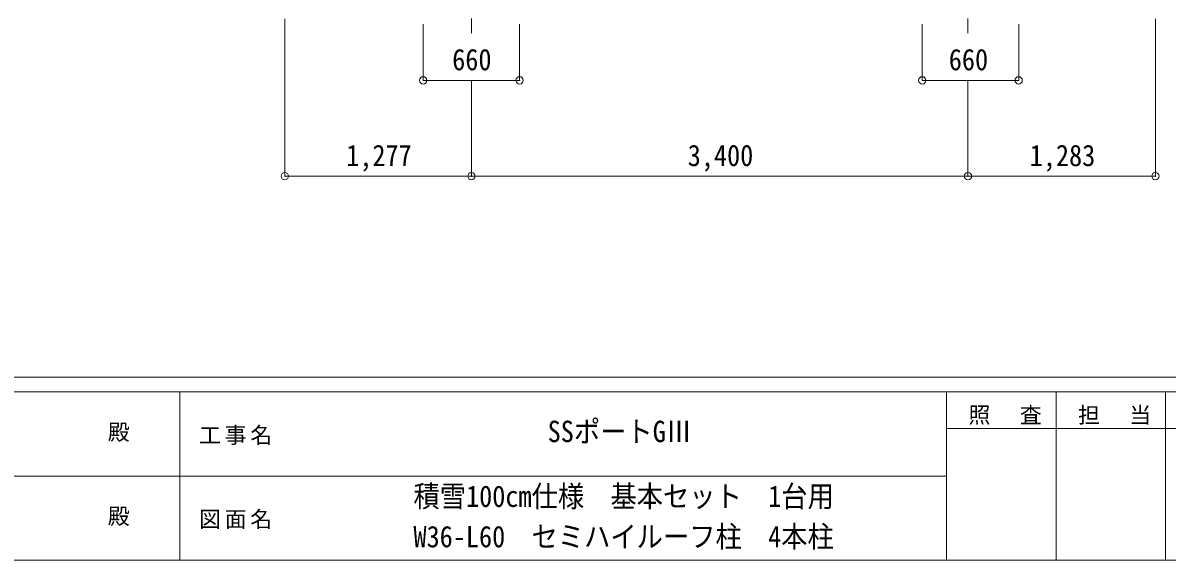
# Model space of a CAD drawing. Units: millimetres at full size, sheet at 1:50. Extents: x -14053 to 14053, y -9700 to 9700.
# Drawn here: x -1822 to 6012, y -9700 to -6026 of the extents above; entities that cross this region are included whole.
import ezdxf
from ezdxf.enums import TextEntityAlignment as Align

# ---------------------------------------------------------------- set-up
doc = ezdxf.new("R2010")
doc.units = ezdxf.units.MM
doc.header["$LTSCALE"] = 50
doc.header["$PDMODE"] = 32
doc.header["$PDSIZE"] = 50
doc.linetypes.add('CHAIN1', pattern=[8, 5, -1, 1, -1])
for name, color, linetype, lineweight in [('0-4_OTH_LINE', 7, 'CHAIN1', 9), ('0-6_PARTS1', 6, 'Continuous', 9), ('0-F', 6, 'Continuous', 9), ('F-0', 7, 'Continuous', 9)]:
    doc.layers.add(name, color=color, linetype=linetype, lineweight=lineweight)
doc.styles.add('ＭＳ ゴシック', font='')
doc.styles.get('ＭＳ ゴシック').set_extended_font_data('MS Gothic')

msp = doc.modelspace()

# ---------------------------------------------------------------- linework, layer by layer
at = {"layer": '0-4_OTH_LINE'}
for p, q in [((1248.55, -5596.95), (1248.55, -6096.95)), ((4648.55, -5596.95), (4648.55, -6096.95))]:
    msp.add_line(p, q, dxfattribs=at)
at = {"layer": '0-6_PARTS1'}
for p, q in [((-28.5, -7074.78), (-28.5, -5999.41)), ((5931.56, -7074.78), (5931.56, -5999.41)), ((918.55, -6419.25), (918.55, -6035.68)), ((1578.55, -6419.25), (1578.55, -6035.68)), ((4335.7, -6419.25), (4335.7, -6035.68)), ((4995.7, -6419.25), (4995.7, -6035.68)), ((918.55, -6419.25), (1578.55, -6419.25)), ((1248.55, -7074.78), (1248.55, -6419.25)), ((1248.55, -7074.78), (1248.55, -6419.25)), ((4335.7, -6419.25), (4995.7, -6419.25)), ((4648.55, -7074.78), (4648.55, -6419.25))]:
    msp.add_line(p, q, dxfattribs=at)
for p in [(918.55, -6419.25), (1578.55, -6419.25), (4335.7, -6419.25), (4995.7, -6419.25), (-28.5, -7074.78), (1248.55, -7074.78), (4648.55, -7074.78), (5931.56, -7074.78)]:
    msp.add_point(p, dxfattribs=at)
at = {"layer": '0-F'}
for p, q in [((1248.55, -7074.78), (-28.5, -7074.78)), ((1248.55, -7074.78), (4648.55, -7074.78)), ((4648.55, -7074.78), (5931.56, -7074.78))]:
    msp.add_line(p, q, dxfattribs=at)
at = {"layer": 'F-0', "color": 5, "lineweight": 5}
for p, q in [((-14053.43, -8450), (13346.57, -8450)), ((-14053.43, -8550), (8901.98, -8550)), ((-748.03, -8550), (-748.03, -9700)), ((4501.97, -8550), (4501.97, -9700)), ((5251.97, -8550), (5251.97, -9700)), ((6001.97, -8550), (6001.97, -9700)), ((4501.97, -8800), (7501.97, -8800)), ((-5748.03, -9125), (4501.97, -9125)), ((-14053.43, -9700), (13346.57, -9700))]:
    msp.add_line(p, q, dxfattribs=at)

# ---------------------------------------------------------------- texts
at = {"layer": '0-6_PARTS1', "color": 7, "style": 'ＭＳ ゴシック', "width": 0.9}
for s, p in [('660', (1117.3, -6394.25)), ('660', (4517.3, -6394.25)), ('1,277', (391.27, -7049.78)), ('3,400', (2729.8, -7049.78)), ('1,283', (5071.3, -7049.78))]:
    msp.add_text(s, height=146.6, dxfattribs=at).set_placement(p, align=Align.BOTTOM_LEFT)
at = {"layer": 'F-0', "style": 'ＭＳ ゴシック'}
for p in [(-1240.88, -8912.5), (-1240.88, -9487.5)]:
    msp.add_text('殿', height=110, dxfattribs=at).set_placement(p, align=Align.BOTTOM_LEFT)
at = {"layer": 'F-0', "style": 'ＭＳ ゴシック', "width": 0.9}
for s, p in [('SSポートGⅢ', (1770.72, -8937.5)), ('積雪100cm仕様\u3000基本セット\u30001台用', (851.97, -9380.76)), ('W36-L60\u3000セミハイルーフ柱\u30004本柱', (851.97, -9656.45))]:
    msp.add_text(s, height=146.6, dxfattribs=at).set_placement(p, align=Align.BOTTOM_LEFT)
at = {"layer": 'F-0', "char_height": 110, "attachment_point": 7, "style": 'ＭＳ ゴシック'}
for s, insert in [('\\T1.17;照\u3000査', (4651.98, -8775)), ('\\T1.17;担\u3000当', (5401.98, -8775)), ('\\T1.17;工事名', (-616.19, -8912.5)), ('\\T1.17;図面名', (-616.19, -9487.5))]:
    msp.add_mtext(s, dxfattribs=dict(at, insert=insert))

doc.saveas('drawing.dxf')
